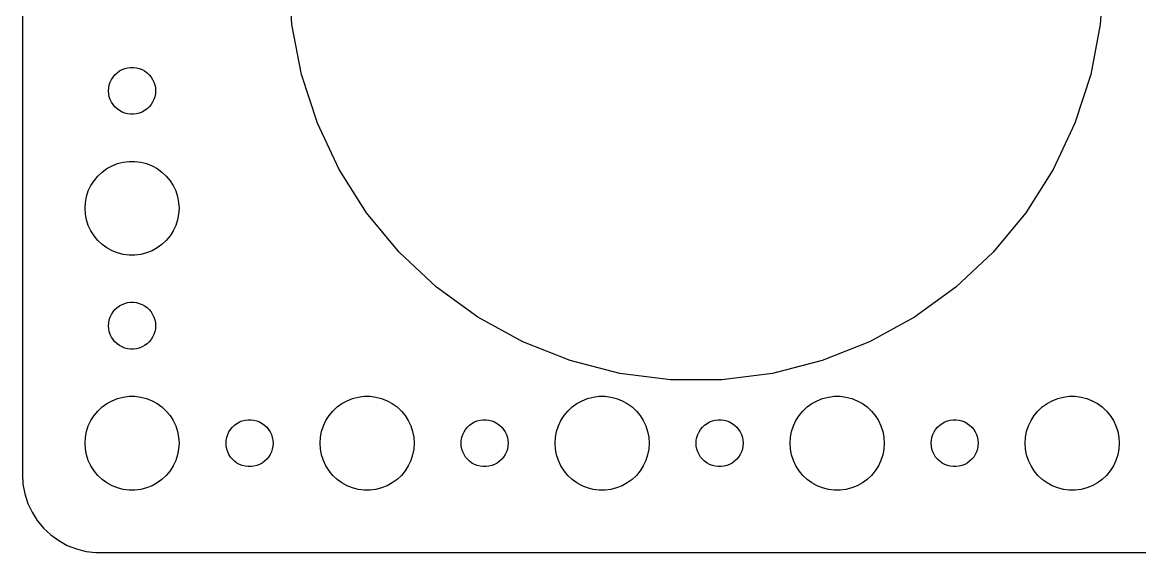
# Model space of a CAD drawing. Header units: metres. Extents: x -157 to 157, y -37 to 37.
# Drawn here: x -157 to -85.7, y -37 to -3.1 of the extents above; entities that cross this region are included whole.
import ezdxf

# ---------------------------------------------------------------- set-up
doc = ezdxf.new("R2010")
doc.units = ezdxf.units.M

msp = doc.modelspace()

# ---------------------------------------------------------------- linework, layer by layer
for p, q in [((-157, 32), (-157, -32)), ((-139.795, -3.25865), (-140, 0)), ((-88, 0), (-88.205, -3.25865)), ((-139.183, -6.46593), (-139.795, -3.25865)), ((-88.205, -3.25865), (-88.8168, -6.46593)), ((-151.093, -6.47318), (-150.956, -6.34422)), ((-150.956, -6.34422), (-150.804, -6.23351)), ((-150.804, -6.23351), (-150.639, -6.14275)), ((-150.639, -6.14275), (-150.464, -6.07341)), ((-150.464, -6.07341), (-150.281, -6.02657)), ((-150.281, -6.02657), (-150.094, -6.00294)), ((-150.094, -6.00294), (-149.906, -6.00294)), ((-149.906, -6.00294), (-149.719, -6.02657)), ((-149.719, -6.02657), (-149.536, -6.07341)), ((-149.536, -6.07341), (-149.361, -6.14275)), ((-149.361, -6.14275), (-149.196, -6.23351)), ((-149.196, -6.23351), (-149.044, -6.34422)), ((-149.044, -6.34422), (-148.907, -6.47318)), ((-151.488, -7.312), (-151.453, -7.12695)), ((-151.453, -7.12695), (-151.395, -6.9478)), ((-151.395, -6.9478), (-151.314, -6.77736)), ((-151.314, -6.77736), (-151.214, -6.61832)), ((-151.214, -6.61832), (-151.093, -6.47318)), ((-148.907, -6.47318), (-148.786, -6.61832)), ((-148.786, -6.61832), (-148.686, -6.77736)), ((-148.686, -6.77736), (-148.605, -6.9478)), ((-148.605, -6.9478), (-148.547, -7.12695)), ((-148.547, -7.12695), (-148.512, -7.312)), ((-138.174, -9.57123), (-139.183, -6.46593)), ((-88.8168, -6.46593), (-89.8258, -9.57123)), ((-151.5, -7.5), (-151.488, -7.312)), ((-151.488, -7.68799), (-151.5, -7.5)), ((-151.453, -7.87303), (-151.488, -7.68799)), ((-148.512, -7.68799), (-148.547, -7.87303)), ((-148.512, -7.312), (-148.5, -7.5)), ((-148.5, -7.5), (-148.512, -7.68799)), ((-151.395, -8.05219), (-151.453, -7.87303)), ((-151.314, -8.22263), (-151.395, -8.05219)), ((-151.214, -8.38167), (-151.314, -8.22263)), ((-151.093, -8.52681), (-151.214, -8.38167)), ((-150.956, -8.65576), (-151.093, -8.52681)), ((-148.907, -8.52681), (-149.044, -8.65576)), ((-148.786, -8.38167), (-148.907, -8.52681)), ((-148.686, -8.22263), (-148.786, -8.38167)), ((-148.605, -8.05219), (-148.686, -8.22263)), ((-148.547, -7.87303), (-148.605, -8.05219)), ((-150.804, -8.76648), (-150.956, -8.65576)), ((-150.639, -8.85724), (-150.804, -8.76648)), ((-150.464, -8.92657), (-150.639, -8.85724)), ((-150.281, -8.97342), (-150.464, -8.92657)), ((-150.094, -8.99704), (-150.281, -8.97342)), ((-149.906, -8.99704), (-150.094, -8.99704)), ((-149.719, -8.97342), (-149.906, -8.99704)), ((-149.536, -8.92657), (-149.719, -8.97342)), ((-149.361, -8.85724), (-149.536, -8.92657)), ((-149.196, -8.76648), (-149.361, -8.85724)), ((-149.044, -8.65576), (-149.196, -8.76648)), ((-136.784, -12.5256), (-138.174, -9.57123)), ((-89.8258, -9.57123), (-91.216, -12.5256)), ((-150.927, -12.1468), (-150.562, -12.0531)), ((-150.562, -12.0531), (-150.188, -12.0059)), ((-150.188, -12.0059), (-149.812, -12.0059)), ((-149.812, -12.0059), (-149.438, -12.0531)), ((-149.438, -12.0531), (-149.073, -12.1468)), ((-152.187, -12.9464), (-151.912, -12.6884)), ((-151.912, -12.6884), (-151.607, -12.467)), ((-151.607, -12.467), (-151.277, -12.2855)), ((-151.277, -12.2855), (-150.927, -12.1468)), ((-149.073, -12.1468), (-148.723, -12.2855)), ((-148.723, -12.2855), (-148.393, -12.467)), ((-148.393, -12.467), (-148.088, -12.6884)), ((-148.088, -12.6884), (-147.813, -12.9464)), ((-135.034, -15.2824), (-136.784, -12.5256)), ((-91.216, -12.5256), (-92.9656, -15.2824)), ((-152.629, -13.5547), (-152.427, -13.2366)), ((-152.427, -13.2366), (-152.187, -12.9464)), ((-147.813, -12.9464), (-147.573, -13.2366)), ((-147.573, -13.2366), (-147.371, -13.5547)), ((-152.976, -14.624), (-152.906, -14.2539)), ((-152.906, -14.2539), (-152.789, -13.8956)), ((-152.789, -13.8956), (-152.629, -13.5547)), ((-147.371, -13.5547), (-147.211, -13.8956)), ((-147.211, -13.8956), (-147.094, -14.2539)), ((-147.094, -14.2539), (-147.024, -14.624)), ((-153, -15), (-152.976, -14.624)), ((-147.024, -14.624), (-147, -15)), ((-152.976, -15.376), (-153, -15)), ((-152.906, -15.7461), (-152.976, -15.376)), ((-147.024, -15.376), (-147.094, -15.7461)), ((-147, -15), (-147.024, -15.376)), ((-132.953, -17.7982), (-135.034, -15.2824)), ((-92.9656, -15.2824), (-95.0468, -17.7982)), ((-152.789, -16.1044), (-152.906, -15.7461)), ((-152.629, -16.4453), (-152.789, -16.1044)), ((-147.211, -16.1044), (-147.371, -16.4453)), ((-147.094, -15.7461), (-147.211, -16.1044)), ((-152.427, -16.7634), (-152.629, -16.4453)), ((-152.187, -17.0536), (-152.427, -16.7634)), ((-151.912, -17.3115), (-152.187, -17.0536)), ((-147.813, -17.0536), (-148.088, -17.3115)), ((-147.573, -16.7634), (-147.813, -17.0536)), ((-147.371, -16.4453), (-147.573, -16.7634)), ((-151.607, -17.533), (-151.912, -17.3115)), ((-151.277, -17.7145), (-151.607, -17.533)), ((-150.927, -17.8532), (-151.277, -17.7145)), ((-148.723, -17.7145), (-149.073, -17.8532)), ((-148.393, -17.533), (-148.723, -17.7145)), ((-148.088, -17.3115), (-148.393, -17.533)), ((-130.573, -20.0333), (-132.953, -17.7982)), ((-95.0468, -17.7982), (-97.427, -20.0333)), ((-150.562, -17.9469), (-150.927, -17.8532)), ((-150.188, -17.9941), (-150.562, -17.9469)), ((-149.812, -17.9941), (-150.188, -17.9941)), ((-149.438, -17.9469), (-149.812, -17.9941)), ((-149.073, -17.8532), (-149.438, -17.9469)), ((-127.931, -21.9525), (-130.573, -20.0333)), ((-97.427, -20.0333), (-100.068, -21.9525)), ((-151.093, -21.4732), (-150.956, -21.3442)), ((-150.956, -21.3442), (-150.804, -21.2335)), ((-150.804, -21.2335), (-150.639, -21.1427)), ((-150.639, -21.1427), (-150.464, -21.0734)), ((-150.464, -21.0734), (-150.281, -21.0266)), ((-150.281, -21.0266), (-150.094, -21.003)), ((-150.094, -21.003), (-149.906, -21.003)), ((-149.906, -21.003), (-149.719, -21.0266)), ((-149.719, -21.0266), (-149.536, -21.0734)), ((-149.536, -21.0734), (-149.361, -21.1427)), ((-149.361, -21.1427), (-149.196, -21.2335)), ((-149.196, -21.2335), (-149.044, -21.3442)), ((-149.044, -21.3442), (-148.907, -21.4732)), ((-151.453, -22.127), (-151.395, -21.9478)), ((-151.395, -21.9478), (-151.314, -21.7774)), ((-151.314, -21.7774), (-151.214, -21.6183)), ((-151.214, -21.6183), (-151.093, -21.4732)), ((-148.907, -21.4732), (-148.786, -21.6183)), ((-148.786, -21.6183), (-148.686, -21.7774)), ((-148.686, -21.7774), (-148.605, -21.9478)), ((-148.605, -21.9478), (-148.547, -22.127)), ((-125.07, -23.5255), (-127.931, -21.9525)), ((-100.068, -21.9525), (-102.93, -23.5255)), ((-151.5, -22.5), (-151.488, -22.312)), ((-151.488, -22.688), (-151.5, -22.5)), ((-151.488, -22.312), (-151.453, -22.127)), ((-151.453, -22.873), (-151.488, -22.688)), ((-148.547, -22.127), (-148.512, -22.312)), ((-148.512, -22.688), (-148.547, -22.873)), ((-148.512, -22.312), (-148.5, -22.5)), ((-148.5, -22.5), (-148.512, -22.688)), ((-151.395, -23.0522), (-151.453, -22.873)), ((-151.314, -23.2226), (-151.395, -23.0522)), ((-151.214, -23.3817), (-151.314, -23.2226)), ((-151.093, -23.5268), (-151.214, -23.3817)), ((-150.956, -23.6558), (-151.093, -23.5268)), ((-148.907, -23.5268), (-149.044, -23.6558)), ((-148.786, -23.3817), (-148.907, -23.5268)), ((-148.686, -23.2226), (-148.786, -23.3817)), ((-148.605, -23.0522), (-148.686, -23.2226)), ((-148.547, -22.873), (-148.605, -23.0522)), ((-122.034, -24.7275), (-125.07, -23.5255)), ((-102.93, -23.5255), (-105.966, -24.7275)), ((-150.804, -23.7665), (-150.956, -23.6558)), ((-150.639, -23.8572), (-150.804, -23.7665)), ((-150.464, -23.9266), (-150.639, -23.8572)), ((-150.281, -23.9734), (-150.464, -23.9266)), ((-150.094, -23.997), (-150.281, -23.9734)), ((-149.906, -23.997), (-150.094, -23.997)), ((-149.719, -23.9734), (-149.906, -23.997)), ((-149.536, -23.9266), (-149.719, -23.9734)), ((-149.361, -23.8572), (-149.536, -23.9266)), ((-149.196, -23.7665), (-149.361, -23.8572)), ((-149.044, -23.6558), (-149.196, -23.7665)), ((-118.872, -25.5395), (-122.034, -24.7275)), ((-105.966, -24.7275), (-109.128, -25.5395)), ((-115.633, -25.9487), (-118.872, -25.5395)), ((-109.128, -25.5395), (-112.367, -25.9487)), ((-112.367, -25.9487), (-115.633, -25.9487)), ((-150.927, -27.1468), (-150.562, -27.0531)), ((-150.562, -27.0531), (-150.188, -27.0059)), ((-150.188, -27.0059), (-149.812, -27.0059)), ((-149.812, -27.0059), (-149.438, -27.0531)), ((-149.438, -27.0531), (-149.073, -27.1468)), ((-135.927, -27.1468), (-135.562, -27.0531)), ((-135.562, -27.0531), (-135.188, -27.0059)), ((-135.188, -27.0059), (-134.812, -27.0059)), ((-134.812, -27.0059), (-134.438, -27.0531)), ((-134.438, -27.0531), (-134.073, -27.1468)), ((-120.927, -27.1468), (-120.562, -27.0531)), ((-120.562, -27.0531), (-120.188, -27.0059)), ((-120.188, -27.0059), (-119.812, -27.0059)), ((-119.812, -27.0059), (-119.438, -27.0531)), ((-119.438, -27.0531), (-119.073, -27.1468)), ((-105.927, -27.1468), (-105.562, -27.0531)), ((-105.562, -27.0531), (-105.188, -27.0059)), ((-105.188, -27.0059), (-104.812, -27.0059)), ((-104.812, -27.0059), (-104.438, -27.0531)), ((-104.438, -27.0531), (-104.073, -27.1468)), ((-90.927, -27.1468), (-90.5621, -27.0531)), ((-90.5621, -27.0531), (-90.1884, -27.0059)), ((-90.1884, -27.0059), (-89.8116, -27.0059)), ((-89.8116, -27.0059), (-89.4379, -27.0531)), ((-89.4379, -27.0531), (-89.073, -27.1468)), ((-152.187, -27.9464), (-151.912, -27.6884)), ((-151.912, -27.6884), (-151.607, -27.467)), ((-151.607, -27.467), (-151.277, -27.2855)), ((-151.277, -27.2855), (-150.927, -27.1468)), ((-149.073, -27.1468), (-148.723, -27.2855)), ((-148.723, -27.2855), (-148.393, -27.467)), ((-148.393, -27.467), (-148.088, -27.6884)), ((-148.088, -27.6884), (-147.813, -27.9464)), ((-137.187, -27.9464), (-136.912, -27.6884)), ((-136.912, -27.6884), (-136.607, -27.467)), ((-136.607, -27.467), (-136.277, -27.2855)), ((-136.277, -27.2855), (-135.927, -27.1468)), ((-134.073, -27.1468), (-133.723, -27.2855)), ((-133.723, -27.2855), (-133.393, -27.467)), ((-133.393, -27.467), (-133.088, -27.6884)), ((-133.088, -27.6884), (-132.813, -27.9464)), ((-122.187, -27.9464), (-121.912, -27.6884)), ((-121.912, -27.6884), (-121.607, -27.467)), ((-121.607, -27.467), (-121.277, -27.2855)), ((-121.277, -27.2855), (-120.927, -27.1468)), ((-119.073, -27.1468), (-118.723, -27.2855)), ((-118.723, -27.2855), (-118.393, -27.467)), ((-118.393, -27.467), (-118.088, -27.6884)), ((-118.088, -27.6884), (-117.813, -27.9464)), ((-107.187, -27.9464), (-106.912, -27.6884)), ((-106.912, -27.6884), (-106.607, -27.467)), ((-106.607, -27.467), (-106.277, -27.2855)), ((-106.277, -27.2855), (-105.927, -27.1468)), ((-104.073, -27.1468), (-103.723, -27.2855)), ((-103.723, -27.2855), (-103.393, -27.467)), ((-103.393, -27.467), (-103.088, -27.6884)), ((-103.088, -27.6884), (-102.813, -27.9464)), ((-92.1869, -27.9464), (-91.9123, -27.6884)), ((-91.9123, -27.6884), (-91.6075, -27.467)), ((-91.6075, -27.467), (-91.2773, -27.2855)), ((-91.2773, -27.2855), (-90.927, -27.1468)), ((-89.073, -27.1468), (-88.7227, -27.2855)), ((-88.7227, -27.2855), (-88.3925, -27.467)), ((-88.3925, -27.467), (-88.0877, -27.6884)), ((-88.0877, -27.6884), (-87.8131, -27.9464)), ((-152.629, -28.5547), (-152.427, -28.2366)), ((-152.427, -28.2366), (-152.187, -27.9464)), ((-147.813, -27.9464), (-147.573, -28.2366)), ((-147.573, -28.2366), (-147.371, -28.5547)), ((-142.781, -28.5266), (-142.594, -28.503)), ((-142.594, -28.503), (-142.406, -28.503)), ((-142.406, -28.503), (-142.219, -28.5266)), ((-137.629, -28.5547), (-137.427, -28.2366)), ((-137.427, -28.2366), (-137.187, -27.9464)), ((-132.813, -27.9464), (-132.573, -28.2366)), ((-132.573, -28.2366), (-132.371, -28.5547)), ((-127.781, -28.5266), (-127.594, -28.503)), ((-127.594, -28.503), (-127.406, -28.503)), ((-127.406, -28.503), (-127.219, -28.5266)), ((-122.629, -28.5547), (-122.427, -28.2366)), ((-122.427, -28.2366), (-122.187, -27.9464)), ((-117.813, -27.9464), (-117.573, -28.2366)), ((-117.573, -28.2366), (-117.371, -28.5547)), ((-112.781, -28.5266), (-112.594, -28.503)), ((-112.594, -28.503), (-112.406, -28.503)), ((-112.406, -28.503), (-112.219, -28.5266)), ((-107.629, -28.5547), (-107.427, -28.2366)), ((-107.427, -28.2366), (-107.187, -27.9464)), ((-102.813, -27.9464), (-102.573, -28.2366)), ((-102.573, -28.2366), (-102.371, -28.5547)), ((-97.7811, -28.5266), (-97.5942, -28.503)), ((-97.5942, -28.503), (-97.4058, -28.503)), ((-97.4058, -28.503), (-97.2189, -28.5266)), ((-92.6289, -28.5547), (-92.427, -28.2366)), ((-92.427, -28.2366), (-92.1869, -27.9464)), ((-87.8131, -27.9464), (-87.573, -28.2366)), ((-87.573, -28.2366), (-87.3711, -28.5547)), ((-152.906, -29.2539), (-152.789, -28.8956)), ((-152.789, -28.8956), (-152.629, -28.5547)), ((-147.371, -28.5547), (-147.211, -28.8956)), ((-147.211, -28.8956), (-147.094, -29.2539)), ((-143.814, -29.2774), (-143.714, -29.1183)), ((-143.714, -29.1183), (-143.593, -28.9732)), ((-143.593, -28.9732), (-143.456, -28.8442)), ((-143.456, -28.8442), (-143.304, -28.7335)), ((-143.304, -28.7335), (-143.139, -28.6427)), ((-143.139, -28.6427), (-142.964, -28.5734)), ((-142.964, -28.5734), (-142.781, -28.5266)), ((-142.219, -28.5266), (-142.036, -28.5734)), ((-142.036, -28.5734), (-141.861, -28.6427)), ((-141.861, -28.6427), (-141.696, -28.7335)), ((-141.696, -28.7335), (-141.544, -28.8442)), ((-141.544, -28.8442), (-141.407, -28.9732)), ((-141.407, -28.9732), (-141.286, -29.1183)), ((-141.286, -29.1183), (-141.186, -29.2774)), ((-137.906, -29.2539), (-137.789, -28.8956)), ((-137.789, -28.8956), (-137.629, -28.5547)), ((-132.371, -28.5547), (-132.211, -28.8956)), ((-132.211, -28.8956), (-132.094, -29.2539)), ((-128.814, -29.2774), (-128.714, -29.1183)), ((-128.714, -29.1183), (-128.593, -28.9732)), ((-128.593, -28.9732), (-128.456, -28.8442)), ((-128.456, -28.8442), (-128.304, -28.7335)), ((-128.304, -28.7335), (-128.139, -28.6427)), ((-128.139, -28.6427), (-127.964, -28.5734)), ((-127.964, -28.5734), (-127.781, -28.5266)), ((-127.219, -28.5266), (-127.036, -28.5734)), ((-127.036, -28.5734), (-126.861, -28.6427)), ((-126.861, -28.6427), (-126.696, -28.7335)), ((-126.696, -28.7335), (-126.544, -28.8442)), ((-126.544, -28.8442), (-126.407, -28.9732)), ((-126.407, -28.9732), (-126.286, -29.1183)), ((-126.286, -29.1183), (-126.186, -29.2774)), ((-122.906, -29.2539), (-122.789, -28.8956)), ((-122.789, -28.8956), (-122.629, -28.5547)), ((-117.371, -28.5547), (-117.211, -28.8956)), ((-117.211, -28.8956), (-117.094, -29.2539)), ((-113.814, -29.2774), (-113.714, -29.1183)), ((-113.714, -29.1183), (-113.593, -28.9732)), ((-113.593, -28.9732), (-113.456, -28.8442)), ((-113.456, -28.8442), (-113.304, -28.7335)), ((-113.304, -28.7335), (-113.139, -28.6427)), ((-113.139, -28.6427), (-112.964, -28.5734)), ((-112.964, -28.5734), (-112.781, -28.5266)), ((-112.219, -28.5266), (-112.036, -28.5734)), ((-112.036, -28.5734), (-111.861, -28.6427)), ((-111.861, -28.6427), (-111.696, -28.7335)), ((-111.696, -28.7335), (-111.544, -28.8442)), ((-111.544, -28.8442), (-111.407, -28.9732)), ((-111.407, -28.9732), (-111.286, -29.1183)), ((-111.286, -29.1183), (-111.186, -29.2774)), ((-107.906, -29.2539), (-107.789, -28.8956)), ((-107.789, -28.8956), (-107.629, -28.5547)), ((-102.371, -28.5547), (-102.211, -28.8956)), ((-102.211, -28.8956), (-102.094, -29.2539)), ((-98.8145, -29.2774), (-98.7135, -29.1183)), ((-98.7135, -29.1183), (-98.5934, -28.9732)), ((-98.5934, -28.9732), (-98.4561, -28.8442)), ((-98.4561, -28.8442), (-98.3037, -28.7335)), ((-98.3037, -28.7335), (-98.1387, -28.6427)), ((-98.1387, -28.6427), (-97.9635, -28.5734)), ((-97.9635, -28.5734), (-97.7811, -28.5266)), ((-97.2189, -28.5266), (-97.0365, -28.5734)), ((-97.0365, -28.5734), (-96.8613, -28.6427)), ((-96.8613, -28.6427), (-96.6963, -28.7335)), ((-96.6963, -28.7335), (-96.5439, -28.8442)), ((-96.5439, -28.8442), (-96.4065, -28.9732)), ((-96.4065, -28.9732), (-96.2865, -29.1183)), ((-96.2865, -29.1183), (-96.1855, -29.2774)), ((-92.9057, -29.2539), (-92.7893, -28.8956)), ((-92.7893, -28.8956), (-92.6289, -28.5547)), ((-87.3711, -28.5547), (-87.2107, -28.8956)), ((-87.2107, -28.8956), (-87.0943, -29.2539)), ((-153, -30), (-152.976, -29.624)), ((-152.976, -29.624), (-152.906, -29.2539)), ((-147.094, -29.2539), (-147.024, -29.624)), ((-147.024, -29.624), (-147, -30)), ((-144, -30), (-143.988, -29.812)), ((-143.988, -29.812), (-143.953, -29.627)), ((-143.953, -29.627), (-143.895, -29.4478)), ((-143.895, -29.4478), (-143.814, -29.2774)), ((-141.186, -29.2774), (-141.105, -29.4478)), ((-141.105, -29.4478), (-141.047, -29.627)), ((-141.047, -29.627), (-141.012, -29.812)), ((-141.012, -29.812), (-141, -30)), ((-138, -30), (-137.976, -29.624)), ((-137.976, -29.624), (-137.906, -29.2539)), ((-132.094, -29.2539), (-132.024, -29.624)), ((-132.024, -29.624), (-132, -30)), ((-129, -30), (-128.988, -29.812)), ((-128.988, -29.812), (-128.953, -29.627)), ((-128.953, -29.627), (-128.895, -29.4478)), ((-128.895, -29.4478), (-128.814, -29.2774)), ((-126.186, -29.2774), (-126.105, -29.4478)), ((-126.105, -29.4478), (-126.047, -29.627)), ((-126.047, -29.627), (-126.012, -29.812)), ((-126.012, -29.812), (-126, -30)), ((-123, -30), (-122.976, -29.624)), ((-122.976, -29.624), (-122.906, -29.2539)), ((-117.094, -29.2539), (-117.024, -29.624)), ((-117.024, -29.624), (-117, -30)), ((-114, -30), (-113.988, -29.812)), ((-113.988, -29.812), (-113.953, -29.627)), ((-113.953, -29.627), (-113.895, -29.4478)), ((-113.895, -29.4478), (-113.814, -29.2774)), ((-111.186, -29.2774), (-111.105, -29.4478)), ((-111.105, -29.4478), (-111.047, -29.627)), ((-111.047, -29.627), (-111.012, -29.812)), ((-111.012, -29.812), (-111, -30)), ((-108, -30), (-107.976, -29.624)), ((-107.976, -29.624), (-107.906, -29.2539)), ((-102.094, -29.2539), (-102.024, -29.624)), ((-102.024, -29.624), (-102, -30)), ((-99, -30), (-98.9882, -29.812)), ((-98.9882, -29.812), (-98.9529, -29.627)), ((-98.9529, -29.627), (-98.8947, -29.4478)), ((-98.8947, -29.4478), (-98.8145, -29.2774)), ((-96.1855, -29.2774), (-96.1053, -29.4478)), ((-96.1053, -29.4478), (-96.0471, -29.627)), ((-96.0471, -29.627), (-96.0118, -29.812)), ((-96.0118, -29.812), (-96, -30)), ((-93, -30), (-92.9763, -29.624)), ((-92.9763, -29.624), (-92.9057, -29.2539)), ((-87.0943, -29.2539), (-87.0237, -29.624)), ((-87.0237, -29.624), (-87, -30)), ((-152.976, -30.376), (-153, -30)), ((-152.906, -30.7461), (-152.976, -30.376)), ((-147.024, -30.376), (-147.094, -30.7461)), ((-147, -30), (-147.024, -30.376)), ((-143.988, -30.188), (-144, -30)), ((-143.953, -30.373), (-143.988, -30.188)), ((-143.895, -30.5522), (-143.953, -30.373)), ((-143.814, -30.7226), (-143.895, -30.5522)), ((-141.105, -30.5522), (-141.186, -30.7226)), ((-141.047, -30.373), (-141.105, -30.5522)), ((-141.012, -30.188), (-141.047, -30.373)), ((-141, -30), (-141.012, -30.188)), ((-137.976, -30.376), (-138, -30)), ((-137.906, -30.7461), (-137.976, -30.376)), ((-132.024, -30.376), (-132.094, -30.7461)), ((-132, -30), (-132.024, -30.376)), ((-128.988, -30.188), (-129, -30)), ((-128.953, -30.373), (-128.988, -30.188)), ((-128.895, -30.5522), (-128.953, -30.373)), ((-128.814, -30.7226), (-128.895, -30.5522)), ((-126.105, -30.5522), (-126.186, -30.7226)), ((-126.047, -30.373), (-126.105, -30.5522)), ((-126.012, -30.188), (-126.047, -30.373)), ((-126, -30), (-126.012, -30.188)), ((-122.976, -30.376), (-123, -30)), ((-122.906, -30.7461), (-122.976, -30.376)), ((-117.024, -30.376), (-117.094, -30.7461)), ((-117, -30), (-117.024, -30.376)), ((-113.988, -30.188), (-114, -30)), ((-113.953, -30.373), (-113.988, -30.188)), ((-113.895, -30.5522), (-113.953, -30.373)), ((-113.814, -30.7226), (-113.895, -30.5522)), ((-111.105, -30.5522), (-111.186, -30.7226)), ((-111.047, -30.373), (-111.105, -30.5522)), ((-111.012, -30.188), (-111.047, -30.373)), ((-111, -30), (-111.012, -30.188)), ((-107.976, -30.376), (-108, -30)), ((-107.906, -30.7461), (-107.976, -30.376)), ((-102.024, -30.376), (-102.094, -30.7461)), ((-102, -30), (-102.024, -30.376)), ((-98.9882, -30.188), (-99, -30)), ((-98.9529, -30.373), (-98.9882, -30.188)), ((-98.8947, -30.5522), (-98.9529, -30.373)), ((-98.8145, -30.7226), (-98.8947, -30.5522)), ((-96.1053, -30.5522), (-96.1855, -30.7226)), ((-96.0471, -30.373), (-96.1053, -30.5522)), ((-96.0118, -30.188), (-96.0471, -30.373)), ((-96, -30), (-96.0118, -30.188)), ((-92.9763, -30.376), (-93, -30)), ((-92.9057, -30.7461), (-92.9763, -30.376)), ((-87.0237, -30.376), (-87.0943, -30.7461)), ((-87, -30), (-87.0237, -30.376)), ((-152.789, -31.1044), (-152.906, -30.7461)), ((-152.629, -31.4453), (-152.789, -31.1044)), ((-147.211, -31.1044), (-147.371, -31.4453)), ((-147.094, -30.7461), (-147.211, -31.1044)), ((-143.714, -30.8817), (-143.814, -30.7226)), ((-143.593, -31.0268), (-143.714, -30.8817)), ((-143.456, -31.1558), (-143.593, -31.0268)), ((-143.304, -31.2665), (-143.456, -31.1558)), ((-143.139, -31.3572), (-143.304, -31.2665)), ((-142.964, -31.4266), (-143.139, -31.3572)), ((-141.861, -31.3572), (-142.036, -31.4266)), ((-141.696, -31.2665), (-141.861, -31.3572)), ((-141.544, -31.1558), (-141.696, -31.2665)), ((-141.407, -31.0268), (-141.544, -31.1558)), ((-141.286, -30.8817), (-141.407, -31.0268)), ((-141.186, -30.7226), (-141.286, -30.8817)), ((-137.789, -31.1044), (-137.906, -30.7461)), ((-137.629, -31.4453), (-137.789, -31.1044)), ((-132.211, -31.1044), (-132.371, -31.4453)), ((-132.094, -30.7461), (-132.211, -31.1044)), ((-128.714, -30.8817), (-128.814, -30.7226)), ((-128.593, -31.0268), (-128.714, -30.8817)), ((-128.456, -31.1558), (-128.593, -31.0268)), ((-128.304, -31.2665), (-128.456, -31.1558)), ((-128.139, -31.3572), (-128.304, -31.2665)), ((-127.964, -31.4266), (-128.139, -31.3572)), ((-126.861, -31.3572), (-127.036, -31.4266)), ((-126.696, -31.2665), (-126.861, -31.3572)), ((-126.544, -31.1558), (-126.696, -31.2665)), ((-126.407, -31.0268), (-126.544, -31.1558)), ((-126.286, -30.8817), (-126.407, -31.0268)), ((-126.186, -30.7226), (-126.286, -30.8817)), ((-122.789, -31.1044), (-122.906, -30.7461)), ((-122.629, -31.4453), (-122.789, -31.1044)), ((-117.211, -31.1044), (-117.371, -31.4453)), ((-117.094, -30.7461), (-117.211, -31.1044)), ((-113.714, -30.8817), (-113.814, -30.7226)), ((-113.593, -31.0268), (-113.714, -30.8817)), ((-113.456, -31.1558), (-113.593, -31.0268)), ((-113.304, -31.2665), (-113.456, -31.1558)), ((-113.139, -31.3572), (-113.304, -31.2665)), ((-112.964, -31.4266), (-113.139, -31.3572)), ((-111.861, -31.3572), (-112.036, -31.4266)), ((-111.696, -31.2665), (-111.861, -31.3572)), ((-111.544, -31.1558), (-111.696, -31.2665)), ((-111.407, -31.0268), (-111.544, -31.1558)), ((-111.286, -30.8817), (-111.407, -31.0268)), ((-111.186, -30.7226), (-111.286, -30.8817)), ((-107.789, -31.1044), (-107.906, -30.7461)), ((-107.629, -31.4453), (-107.789, -31.1044)), ((-102.211, -31.1044), (-102.371, -31.4453)), ((-102.094, -30.7461), (-102.211, -31.1044)), ((-98.7135, -30.8817), (-98.8145, -30.7226)), ((-98.5934, -31.0268), (-98.7135, -30.8817)), ((-98.4561, -31.1558), (-98.5934, -31.0268)), ((-98.3037, -31.2665), (-98.4561, -31.1558)), ((-98.1387, -31.3572), (-98.3037, -31.2665)), ((-97.9635, -31.4266), (-98.1387, -31.3572)), ((-96.8613, -31.3572), (-97.0365, -31.4266)), ((-96.6963, -31.2665), (-96.8613, -31.3572)), ((-96.5439, -31.1558), (-96.6963, -31.2665)), ((-96.4065, -31.0268), (-96.5439, -31.1558)), ((-96.2865, -30.8817), (-96.4065, -31.0268)), ((-96.1855, -30.7226), (-96.2865, -30.8817)), ((-92.7893, -31.1044), (-92.9057, -30.7461)), ((-92.6289, -31.4453), (-92.7893, -31.1044)), ((-87.2107, -31.1044), (-87.3711, -31.4453)), ((-87.0943, -30.7461), (-87.2107, -31.1044)), ((-157, -32), (-156.961, -32.6267)), ((-152.427, -31.7634), (-152.629, -31.4453)), ((-152.187, -32.0536), (-152.427, -31.7634)), ((-151.912, -32.3115), (-152.187, -32.0536)), ((-147.813, -32.0536), (-148.088, -32.3115)), ((-147.573, -31.7634), (-147.813, -32.0536)), ((-147.371, -31.4453), (-147.573, -31.7634)), ((-142.781, -31.4734), (-142.964, -31.4266)), ((-142.594, -31.497), (-142.781, -31.4734)), ((-142.406, -31.497), (-142.594, -31.497)), ((-142.219, -31.4734), (-142.406, -31.497)), ((-142.036, -31.4266), (-142.219, -31.4734)), ((-137.427, -31.7634), (-137.629, -31.4453)), ((-137.187, -32.0536), (-137.427, -31.7634)), ((-136.912, -32.3115), (-137.187, -32.0536)), ((-132.813, -32.0536), (-133.088, -32.3115)), ((-132.573, -31.7634), (-132.813, -32.0536)), ((-132.371, -31.4453), (-132.573, -31.7634)), ((-127.781, -31.4734), (-127.964, -31.4266)), ((-127.594, -31.497), (-127.781, -31.4734)), ((-127.406, -31.497), (-127.594, -31.497)), ((-127.219, -31.4734), (-127.406, -31.497)), ((-127.036, -31.4266), (-127.219, -31.4734)), ((-122.427, -31.7634), (-122.629, -31.4453)), ((-122.187, -32.0536), (-122.427, -31.7634)), ((-121.912, -32.3115), (-122.187, -32.0536)), ((-117.813, -32.0536), (-118.088, -32.3115)), ((-117.573, -31.7634), (-117.813, -32.0536)), ((-117.371, -31.4453), (-117.573, -31.7634)), ((-112.781, -31.4734), (-112.964, -31.4266)), ((-112.594, -31.497), (-112.781, -31.4734)), ((-112.406, -31.497), (-112.594, -31.497)), ((-112.219, -31.4734), (-112.406, -31.497)), ((-112.036, -31.4266), (-112.219, -31.4734)), ((-107.427, -31.7634), (-107.629, -31.4453)), ((-107.187, -32.0536), (-107.427, -31.7634)), ((-106.912, -32.3115), (-107.187, -32.0536)), ((-102.813, -32.0536), (-103.088, -32.3115)), ((-102.573, -31.7634), (-102.813, -32.0536)), ((-102.371, -31.4453), (-102.573, -31.7634)), ((-97.7811, -31.4734), (-97.9635, -31.4266)), ((-97.5942, -31.497), (-97.7811, -31.4734)), ((-97.4058, -31.497), (-97.5942, -31.497)), ((-97.2189, -31.4734), (-97.4058, -31.497)), ((-97.0365, -31.4266), (-97.2189, -31.4734)), ((-92.427, -31.7634), (-92.6289, -31.4453)), ((-92.1869, -32.0536), (-92.427, -31.7634)), ((-91.9123, -32.3115), (-92.1869, -32.0536)), ((-87.8131, -32.0536), (-88.0877, -32.3115)), ((-87.573, -31.7634), (-87.8131, -32.0536)), ((-87.3711, -31.4453), (-87.573, -31.7634)), ((-156.961, -32.6267), (-156.843, -33.2434)), ((-151.607, -32.533), (-151.912, -32.3115)), ((-151.277, -32.7145), (-151.607, -32.533)), ((-150.927, -32.8532), (-151.277, -32.7145)), ((-148.723, -32.7145), (-149.073, -32.8532)), ((-148.393, -32.533), (-148.723, -32.7145)), ((-148.088, -32.3115), (-148.393, -32.533)), ((-136.607, -32.533), (-136.912, -32.3115)), ((-136.277, -32.7145), (-136.607, -32.533)), ((-135.927, -32.8532), (-136.277, -32.7145)), ((-133.723, -32.7145), (-134.073, -32.8532)), ((-133.393, -32.533), (-133.723, -32.7145)), ((-133.088, -32.3115), (-133.393, -32.533)), ((-121.607, -32.533), (-121.912, -32.3115)), ((-121.277, -32.7145), (-121.607, -32.533)), ((-120.927, -32.8532), (-121.277, -32.7145)), ((-118.723, -32.7145), (-119.073, -32.8532)), ((-118.393, -32.533), (-118.723, -32.7145)), ((-118.088, -32.3115), (-118.393, -32.533)), ((-106.607, -32.533), (-106.912, -32.3115)), ((-106.277, -32.7145), (-106.607, -32.533)), ((-105.927, -32.8532), (-106.277, -32.7145)), ((-103.723, -32.7145), (-104.073, -32.8532)), ((-103.393, -32.533), (-103.723, -32.7145)), ((-103.088, -32.3115), (-103.393, -32.533)), ((-91.6075, -32.533), (-91.9123, -32.3115)), ((-91.2773, -32.7145), (-91.6075, -32.533)), ((-90.927, -32.8532), (-91.2773, -32.7145)), ((-88.7227, -32.7145), (-89.073, -32.8532)), ((-88.3925, -32.533), (-88.7227, -32.7145)), ((-88.0877, -32.3115), (-88.3925, -32.533)), ((-156.843, -33.2434), (-156.649, -33.8406)), ((-150.562, -32.9469), (-150.927, -32.8532)), ((-150.188, -32.9941), (-150.562, -32.9469)), ((-149.812, -32.9941), (-150.188, -32.9941)), ((-149.438, -32.9469), (-149.812, -32.9941)), ((-149.073, -32.8532), (-149.438, -32.9469)), ((-135.562, -32.9469), (-135.927, -32.8532)), ((-135.188, -32.9941), (-135.562, -32.9469)), ((-134.812, -32.9941), (-135.188, -32.9941)), ((-134.438, -32.9469), (-134.812, -32.9941)), ((-134.073, -32.8532), (-134.438, -32.9469)), ((-120.562, -32.9469), (-120.927, -32.8532)), ((-120.188, -32.9941), (-120.562, -32.9469)), ((-119.812, -32.9941), (-120.188, -32.9941)), ((-119.438, -32.9469), (-119.812, -32.9941)), ((-119.073, -32.8532), (-119.438, -32.9469)), ((-105.562, -32.9469), (-105.927, -32.8532)), ((-105.188, -32.9941), (-105.562, -32.9469)), ((-104.812, -32.9941), (-105.188, -32.9941)), ((-104.438, -32.9469), (-104.812, -32.9941)), ((-104.073, -32.8532), (-104.438, -32.9469)), ((-90.5621, -32.9469), (-90.927, -32.8532)), ((-90.1884, -32.9941), (-90.5621, -32.9469)), ((-89.8116, -32.9941), (-90.1884, -32.9941)), ((-89.4379, -32.9469), (-89.8116, -32.9941)), ((-89.073, -32.8532), (-89.4379, -32.9469)), ((-156.649, -33.8406), (-156.382, -34.4088)), ((-156.382, -34.4088), (-156.045, -34.9389)), ((-156.045, -34.9389), (-155.645, -35.4227)), ((-155.645, -35.4227), (-155.187, -35.8526)), ((-155.187, -35.8526), (-154.679, -36.2216)), ((-154.679, -36.2216), (-154.129, -36.5241)), ((-154.129, -36.5241), (-153.545, -36.7553)), ((-153.545, -36.7553), (-152.937, -36.9114)), ((-152.937, -36.9114), (-152.314, -36.9901)), ((-152.314, -36.9901), (152.314, -36.9901))]:
    msp.add_line(p, q)

doc.saveas('drawing.dxf')
